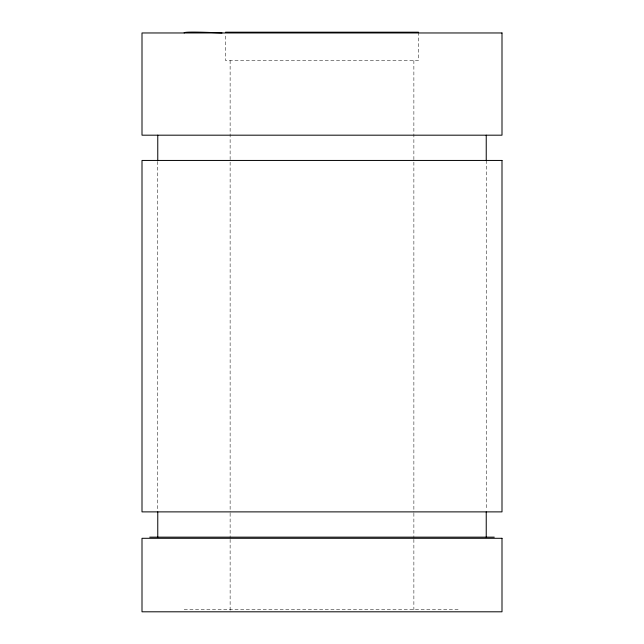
<?xml version="1.0" encoding="UTF-8"?>
<svg xmlns="http://www.w3.org/2000/svg" width="644" height="644" viewBox="0 0 644 644"><rect width="100%" height="100%" fill="white"/><g stroke="black" fill="none" stroke-linecap="round" stroke-linejoin="round"><path stroke-width="0.48" stroke-dasharray="3.22 2.42" d="M184.184 609.506L459.816 609.506M486.236 160.445L486.236 509.871M418.471 32.2L418.471 60.528L225.529 60.528L225.529 34.156M413.875 60.528L413.875 161.129M413.875 162.135L413.875 512.205M413.875 513.212L413.875 538.368M413.875 539.374L413.875 609.788M230.125 60.528L230.125 161.129M230.125 162.135L230.125 512.205M230.125 513.212L230.125 538.368M230.125 539.374L230.125 611.8M157.764 161.451L157.764 509.871"/><path stroke-width="0.97" d="M225.529 32.2L418.471 32.2M149.73 537.152L494.27 537.152M486.236 135.184L486.236 160.445M486.236 511.883L486.236 537.152M157.764 135.184L157.764 160.445M157.764 511.883L157.764 537.152M184.232 32.965A137.389 4.033 4.4 0 1 222.019 32.965M501.998 32.965L142.002 32.965L142.002 135.184L501.998 135.184L501.998 32.965M501.998 160.445L142.002 160.445L142.002 511.883L501.998 511.883L501.998 160.445M501.998 538.295L142.002 538.295L142.002 611.8L501.998 611.8L501.998 538.295"/></g></svg>
